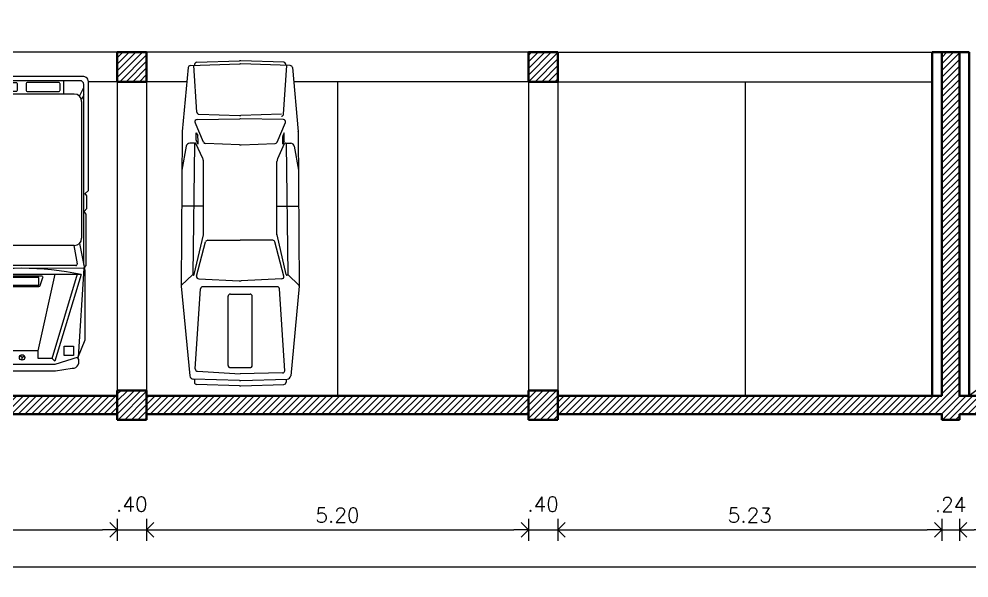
# Model space of a CAD drawing. Extents: x 1018 to 1337, y -109 to 133.
# Drawn here: x 1105.58 to 1118.52, y 61.13 to 68.73 of the extents above; entities that cross this region are included whole.
import ezdxf

# ---------------------------------------------------------------- set-up
doc = ezdxf.new("R2010")
doc.units = 0
doc.header["$LTSCALE"] = 0.5
doc.layers.get('0').update_dxf_attribs({"linetype": 'CONTINUOUS'})
doc.layers.get('Defpoints').update_dxf_attribs({"linetype": 'CONTINUOUS'})
for name, color, linetype, lineweight in [('Acotaciones', 9, 'CONTINUOUS', 9), ('Detalles 01', 8, 'CONTINUOUS', 9), ('Muros corte', 7, 'CONTINUOUS', 40), ('Tratamiento pisos', 251, 'CONTINUOUS', 9), ('Vehículos', 155, 'CONTINUOUS', 13)]:
    doc.layers.add(name, color=color, linetype=linetype, lineweight=lineweight)
doc.styles.add('Texto 2 mm', font='simplex.shx', dxfattribs={"height": 0.2})
doc.dimstyles.new('Primera línea', dxfattribs={"dimscale": 0, "dimtxt": 0.2, "dimasz": 0.2, "dimexe": 0.15, "dimexo": 0, "dimgap": 0.1, "dimtad": 1, "dimzin": 4, "dimdsep": 46, "dimtxsty": 'Texto 2 mm', "dimblk": 'OPEN90', "dimcen": 2.5, "dimclrd": 256, "dimclre": 256, "dimclrt": 256, "dimadec": 0, "dimazin": 0, "dimtfac": 1, "dimtmove": 2, "dimatfit": 3, "dimldrblk": 'OPEN90', "dimfxl": 1, "dimtolj": 1, "dimtzin": 0, "dimlwd": -1, "dimlwe": -1, "dimarcsym": 0})
doc.dimstyles.new('Segunda línea', dxfattribs={"dimscale": 0, "dimtxt": 0.2, "dimasz": 0.2, "dimexe": 0.15, "dimexo": 0.5, "dimgap": 0.1, "dimtad": 1, "dimzin": 4, "dimdsep": 46, "dimtxsty": 'Texto 2 mm', "dimblk": 'OPEN90', "dimcen": 2.5, "dimclrd": 256, "dimclre": 256, "dimclrt": 256, "dimadec": 0, "dimazin": 0, "dimtfac": 1, "dimtmove": 2, "dimatfit": 3, "dimldrblk": 'OPEN90', "dimfxl": 1, "dimtolj": 1, "dimtzin": 0, "dimlwd": -1, "dimlwe": -1, "dimarcsym": 0})
pattern_1 = [(45, (60.67, 0), (-0.0449012806, 0.0449012806), [])]

# ---------------------------------------------------------------- blocks, each defined once
blk = doc.blocks.new('A$C30F00F99')
for p, q in [((0.065, 1.448), (0.065, 3.9)), ((1.704, 3.95), (0.115, 3.95)), ((1.754, 1.448), (1.754, 3.9)), ((1.626, 3.768), (0.193, 3.768)), ((0.093, 3.668), (0.093, 1.807)), ((1.726, 3.668), (1.726, 1.807)), ((0.122, 1.736), (0.054, 1.395)), ((0.198, 1.707), (0.152, 1.458)), ((1.626, 1.707), (0.193, 1.707)), ((1.621, 1.707), (1.667, 1.458)), ((1.697, 1.736), (1.765, 1.395)), ((1.647, 1.435), (0.172, 1.435)), ((1.765, 1.395), (0.056, 1.399)), ((0.495, 0.168), (0.152, 1.323)), ((1.134, 0.274), (1.367, 1.319)), ((1.326, 0.168), (1.669, 1.323)), ((1.72, 1.313), (1.36, 0.134)), ((1.144, 1.274), (0.676, 1.274)), ((0.676, 1.274), (0.676, 1.166)), ((0.676, 1.166), (1.144, 1.166)), ((1.144, 1.166), (1.144, 1.274)), ((0.33, 0.336), (0.205, 0.336)), ((0.205, 0.336), (0.205, 0.209)), ((0.33, 0.209), (0.33, 0.336)), ((1.134, 0.274), (0.687, 0.274)), ((1.134, 0.168), (1.134, 0.274)), ((1.489, 0.209), (1.489, 0.336)), ((1.489, 0.336), (1.614, 0.336)), ((1.614, 0.336), (1.614, 0.209)), ((0.205, 0.209), (0.33, 0.209)), ((0.915, 0.184), (0.885, 0.206)), ((0.915, 0.184), (0.944, 0.206)), ((0.915, 0.148), (0.915, 0.184)), ((1.326, 0.168), (1.134, 0.168)), ((1.36, 0.134), (1.326, 0.168)), ((1.614, 0.209), (1.489, 0.209))]:
    blk.add_line(p, q)
for points in [[(0, 3.918), (0, 2.454), (0.044, 2.417), (0.023, 2.383), (0.023, 2.211), (0.06, 2.172), (0.031, 2.135), (0.031, 1.436), (0.058, 1.402), (0.043, 1.368), (0.043, 0.425), (0.145, 0.177, 0.590762), (0.221, 0.036), (0.448, 0), (1.372, 0), (1.598, 0.036, 0.590762), (1.675, 0.177), (1.776, 0.425), (1.776, 1.368), (1.762, 1.402), (1.789, 1.436), (1.789, 2.135), (1.76, 2.172), (1.796, 2.211), (1.796, 2.383), (1.775, 2.417), (1.819, 2.454), (1.819, 3.918, 0.468554), (1.737, 4.009), (0.082, 4.009, 0.468554)], [(0.387, 3.906, -0.414214), (0.407, 3.926), (0.83, 3.926, -0.414214), (0.85, 3.906), (0.85, 3.823, -0.414214), (0.83, 3.803), (0.407, 3.803, -0.414214), (0.387, 3.823)], [(1.432, 3.906, 0.414214), (1.412, 3.926), (0.99, 3.926, 0.414214), (0.97, 3.906), (0.97, 3.823, 0.414214), (0.99, 3.803), (1.412, 3.803, 0.414214), (1.432, 3.823)], [(0.645, 1.295), (0.841, 1.295), (0.98, 1.295), (1.176, 1.295, -0.515671), (1.195, 1.269), (1.157, 1.159, -0.319548), (1.138, 1.145), (0.962, 1.145), (0.859, 1.145), (0.683, 1.145, -0.319548), (0.664, 1.159), (0.626, 1.269, -0.515671)]]:
    blk.add_lwpolyline(points, format="xyb", close=True)
for points in [[(1.485, 3.768), (1.485, 3.95)], [(1.695, 3.74), (1.754, 3.855)], [(1.754, 3.688), (1.754, 3.756), (1.723, 3.692)], [(1.754, 2.412), (1.775, 2.417)], [(0.064, 1.395), (0.141, 0.189), (0.461, 0.086)], [(0.101, 1.313), (0.461, 0.134), (0.495, 0.168), (0.687, 0.168), (0.687, 0.274), (0.454, 1.319)], [(1.72, 1.313), (0.101, 1.313)], [(1.757, 1.395), (1.68, 0.189), (1.36, 0.086)], [(1.36, 0.086), (0.461, 0.086)]]:
    blk.add_lwpolyline(points)
blk.add_lwpolyline([(1.72, 1.313, 0.103517), (0.101, 1.313, -1.887166)], format="xyb")
blk.add_circle((0.915, 0.184), 0.0367)
for centre, radius, start, end in [((0.115, 3.9), 0.05, 90, 180), ((1.704, 3.9), 0.05, 0, 90), ((0.193, 3.668), 0.1, 90, 180), ((1.626, 3.668), 0.1, 0, 90), ((0.193, 1.807), 0.1, 180, 270), ((1.626, 1.807), 0.1, 270, 0), ((0.172, 1.455), 0.02, 169.5085, 270), ((1.647, 1.455), 0.02, 270, 10.4915)]:
    blk.add_arc(centre, radius, start, end)
blk = doc.blocks.new('R12 planta')
for p, q in [((-1.058, 0.826), (-2.28, 0.709)), ((1.041, 0.813), (-1.055, 0.826)), ((-0.901, 0.668), (-1.053, 0.826)), ((0.027, 0.523), (0.027, 0.819)), ((0.843, 0.758), (0.52, 0.816)), ((1.915, 0.732), (1.043, 0.812)), ((-2.345, 0.031), (-2.325, 0.659)), ((-0.903, 0.648), (-0.362, 0.523)), ((0.876, 0.646), (-0.901, 0.668)), ((0.884, 0.646), (0.884, 0.709)), ((1.307, 0.614), (1.942, 0.655)), ((1.942, 0.702), (1.963, 0.031)), ((-2.417, 0.032), (-2.398, 0.616)), ((-2.325, 0.646), (-2.368, 0.646)), ((-2.217, 0.604), (-2.254, 0.025)), ((-2.187, 0.634), (-1.097, 0.563)), ((-1.068, -0.483), (-1.068, 0.533)), ((-0.96, 0.587), (-0.986, 0.036)), ((-0.924, 0.616), (-0.459, 0.494)), ((-0.36, 0.523), (0.635, 0.523)), ((0.678, 0.532), (0.88, 0.627)), ((0.912, 0.619), (0.873, 0.598)), ((0.951, 0.598), (0.873, 0.598)), ((0.898, 0.524), (1.165, 0.637)), ((0.926, 0.623), (1.028, 0.623)), ((1.028, 0.623), (0.989, 0.601)), ((1.206, 0.609), (1.215, 0.027)), ((1.279, 0.584), (1.263, 0.031)), ((1.99, 0.616), (2.008, 0.031)), ((-0.435, 0.464), (-0.432, 0.024)), ((0.861, 0.034), (0.88, 0.497)), ((-2.169, 0.157), (-2.169, -0.112)), ((-2.139, 0.187), (-1.198, 0.187)), ((-1.168, 0.157), (-1.168, -0.112)), ((-2.417, 0.013), (-2.398, -0.571)), ((-2.345, 0.013), (-2.325, -0.615)), ((-2.241, -0.554), (-2.254, 0.025)), ((-0.96, -0.542), (-0.986, 0.008)), ((-0.435, -0.42), (-0.432, 0.02)), ((0.861, 0.01), (0.88, -0.452)), ((1.206, -0.565), (1.215, 0.018)), ((1.279, -0.539), (1.263, 0.014)), ((1.942, -0.658), (1.963, 0.013)), ((1.99, -0.571), (2.008, 0.013)), ((-2.139, -0.142), (-1.198, -0.142)), ((-2.211, -0.584), (-1.097, -0.513)), ((-0.924, -0.572), (-0.459, -0.449)), ((-0.903, -0.604), (-0.362, -0.479)), ((-0.36, -0.478), (0.635, -0.478)), ((0.027, -0.478), (0.027, -0.775)), ((0.678, -0.488), (0.88, -0.582)), ((0.898, -0.48), (1.165, -0.592)), ((-2.325, -0.601), (-2.368, -0.601)), ((-0.901, -0.624), (-1.053, -0.782)), ((0.876, -0.601), (-0.901, -0.624)), ((0.912, -0.575), (0.873, -0.553)), ((0.951, -0.553), (0.873, -0.553)), ((0.884, -0.601), (0.884, -0.665)), ((0.926, -0.578), (1.028, -0.578)), ((1.028, -0.578), (0.989, -0.557)), ((1.282, -0.569), (1.942, -0.611)), ((-1.058, -0.782), (-2.28, -0.665)), ((1.041, -0.768), (-1.055, -0.782)), ((0.843, -0.714), (0.52, -0.772)), ((1.915, -0.688), (1.043, -0.768))]:
    blk.add_line(p, q)
for centre, radius, start, end in [((-1.056, 0.796), 0.03, 89.6203, 95.4727), ((1.04, 0.783), 0.03, 84.7226, 89.6203), ((-2.275, 0.659), 0.05, 95.4727, 180), ((-0.901, 0.658), 0.01, 90, 258.9881), ((0.834, 0.709), 0.05, 0, 79.9012), ((1.912, 0.702), 0.03, 0, 84.7226), ((-2.368, 0.616), 0.03, 90, 180), ((-2.187, 0.604), 0.03, 90, 180), ((-1.098, 0.533), 0.03, 0, 86.3747), ((-0.93, 0.587), 0.03, 78.6827, 180), ((-0.357, 0.553), 0.03, 258.9881, 270), ((-0.36, 0.533), 0.01, 256.9832, 270), ((0.635, 0.623), 0.1, 270, 295.0315), ((0.876, 0.636), 0.01, 295.0315, 90), ((0.91, 0.497), 0.03, 112.8473, 180), ((0.926, 0.593), 0.03, 90, 117.7651), ((0.952, 0.802), 0.204, 269.9335, 280.5642), ((1.176, 0.609), 0.03, 0, 112.8473), ((1.309, 0.584), 0.03, 93.6171, 180), ((1.944, 0.596), 0.0501, 23.6099, 92.4957), ((-0.465, 0.464), 0.03, 0, 78.6827), ((-2.139, 0.157), 0.03, 90, 180), ((-1.198, 0.157), 0.03, 0, 90), ((-2.117, 0.022), 0.3, 178.1825, 181.8175), ((-2.045, 0.022), 0.3, 178.2216, 181.7784), ((-0.686, 0.022), 0.3, 177.2761, 182.7239), ((-0.732, 0.022), 0.3, 359.5958, 0.4042), ((1.161, 0.022), 0.3, 177.6755, 182.3245), ((0.915, 0.022), 0.3, 359.1475, 0.8525), ((1.563, 0.022), 0.3, 178.3902, 181.6098), ((1.663, 0.022), 0.3, 358.2407, 1.7593), ((1.708, 0.022), 0.3, 358.2407, 1.7593), ((-2.139, -0.112), 0.03, 180, 270), ((-1.198, -0.112), 0.03, 270, 0), ((-1.098, -0.483), 0.03, 273.6253, 0), ((-0.465, -0.42), 0.03, 281.3173, 0), ((-0.357, -0.508), 0.03, 90, 101.0119), ((-0.36, -0.488), 0.01, 90, 103.0168), ((0.635, -0.578), 0.1, 64.9685, 90), ((0.91, -0.452), 0.03, 180, 247.1527), ((-2.368, -0.571), 0.03, 180, 270), ((-2.275, -0.615), 0.05, 180, 264.5273), ((-2.211, -0.554), 0.03, 180, 270), ((-0.93, -0.542), 0.03, 180, 281.3173), ((-0.901, -0.614), 0.01, 101.0119, 270), ((0.876, -0.591), 0.01, 270, 64.9685), ((0.926, -0.548), 0.03, 242.2349, 270), ((0.952, -0.757), 0.204, 79.4358, 90.0665), ((1.176, -0.565), 0.03, 247.1527, 0), ((1.283, -0.539), 0.03, 180, 266.3829), ((1.944, -0.551), 0.0501, 267.5043, 336.3901), ((0.834, -0.665), 0.05, 280.0988, 0), ((1.04, -0.738), 0.03, 270.3797, 275.2774), ((1.912, -0.658), 0.03, 275.2774, 0), ((-1.056, -0.752), 0.03, 264.5273, 270.3797)]:
    blk.add_arc(centre, radius, start, end)
blk = doc.blocks.new('_Open90')
at = {"color": 0, "linetype": 'ByBlock', "lineweight": -2}
for p, q in [((0, 0), (-1, 0)), ((-0.5, 0.5), (0, 0)), ((0, 0), (-0.5, -0.5))]:
    blk.add_line(p, q, dxfattribs=at)
blk = doc.blocks.new('*D156')
at = {"layer": 'Acotaciones', "transparency": 16777216}
for p, q in [((1101.815, 61.93), (1101.815, 61.631)), ((1106.915, 61.93), (1106.915, 61.631)), ((1102.015, 61.781), (1106.715, 61.781))]:
    blk.add_line(p, q, dxfattribs=at)
at = {"layer": 'Defpoints', "color": 0, "transparency": 16777216}
for p in [(1101.815, 61.93), (1106.915, 61.93), (1106.915, 61.781)]:
    blk.add_point(p, dxfattribs=at)
at = {"layer": 'Acotaciones', "transparency": 16777216, "xscale": 0.2, "yscale": 0.2, "zscale": 0.2, "rotation": 180}
blk.add_blockref('_Open90', (1101.815, 61.781), dxfattribs=at)
at = {"layer": 'Acotaciones', "transparency": 16777216, "xscale": 0.2, "yscale": 0.2, "zscale": 0.2}
blk.add_blockref('_Open90', (1106.915, 61.781), dxfattribs=at)
at = {"layer": 'Acotaciones', "transparency": 16777216, "insert": (1104.365, 61.981), "char_height": 0.2, "attachment_point": 5, "style": 'Texto 2 mm'}
blk.add_mtext('\\A1;5.10', dxfattribs=at)
blk = doc.blocks.new('*D157')
at = {"layer": 'Acotaciones', "transparency": 16777216}
for p, q in [((1107.315, 61.93), (1107.315, 61.631)), ((1112.515, 61.93), (1112.515, 61.631)), ((1107.515, 61.781), (1112.315, 61.781))]:
    blk.add_line(p, q, dxfattribs=at)
at = {"layer": 'Defpoints', "color": 0, "transparency": 16777216}
for p in [(1107.315, 61.93), (1112.515, 61.93), (1112.515, 61.781)]:
    blk.add_point(p, dxfattribs=at)
at = {"layer": 'Acotaciones', "transparency": 16777216, "xscale": 0.2, "yscale": 0.2, "zscale": 0.2, "rotation": 180}
blk.add_blockref('_Open90', (1107.315, 61.781), dxfattribs=at)
at = {"layer": 'Acotaciones', "transparency": 16777216, "xscale": 0.2, "yscale": 0.2, "zscale": 0.2}
blk.add_blockref('_Open90', (1112.515, 61.781), dxfattribs=at)
at = {"layer": 'Acotaciones', "transparency": 16777216, "insert": (1109.915, 61.981), "char_height": 0.2, "attachment_point": 5, "style": 'Texto 2 mm'}
blk.add_mtext('\\A1;5.20', dxfattribs=at)
blk = doc.blocks.new('*D158')
at = {"layer": 'Acotaciones', "transparency": 16777216}
for p, q in [((1112.915, 61.93), (1112.915, 61.631)), ((1118.145, 61.93), (1118.145, 61.631)), ((1113.115, 61.781), (1117.945, 61.781))]:
    blk.add_line(p, q, dxfattribs=at)
at = {"layer": 'Defpoints', "color": 0, "transparency": 16777216}
for p in [(1112.915, 61.93), (1118.145, 61.93), (1118.145, 61.781)]:
    blk.add_point(p, dxfattribs=at)
at = {"layer": 'Acotaciones', "transparency": 16777216, "xscale": 0.2, "yscale": 0.2, "zscale": 0.2, "rotation": 180}
blk.add_blockref('_Open90', (1112.915, 61.781), dxfattribs=at)
at = {"layer": 'Acotaciones', "transparency": 16777216, "xscale": 0.2, "yscale": 0.2, "zscale": 0.2}
blk.add_blockref('_Open90', (1118.145, 61.781), dxfattribs=at)
at = {"layer": 'Acotaciones', "transparency": 16777216, "insert": (1115.53, 61.981), "char_height": 0.2, "attachment_point": 5, "style": 'Texto 2 mm'}
blk.add_mtext('\\A1;5.23', dxfattribs=at)
blk = doc.blocks.new('*D159')
at = {"layer": 'Acotaciones', "transparency": 16777216}
for p, q in [((1118.385, 61.93), (1118.385, 61.631)), ((1124.265, 61.93), (1124.265, 61.631)), ((1124.065, 61.781), (1118.585, 61.781))]:
    blk.add_line(p, q, dxfattribs=at)
at = {"layer": 'Defpoints', "color": 0, "transparency": 16777216}
for p in [(1118.385, 61.93), (1124.265, 61.93), (1118.385, 61.781)]:
    blk.add_point(p, dxfattribs=at)
at = {"layer": 'Acotaciones', "transparency": 16777216, "xscale": 0.2, "yscale": 0.2, "zscale": 0.2, "rotation": 180}
blk.add_blockref('_Open90', (1118.385, 61.781), dxfattribs=at)
at = {"layer": 'Acotaciones', "transparency": 16777216, "xscale": 0.2, "yscale": 0.2, "zscale": 0.2}
blk.add_blockref('_Open90', (1124.265, 61.781), dxfattribs=at)
at = {"layer": 'Acotaciones', "transparency": 16777216, "insert": (1121.325, 61.981), "char_height": 0.2, "attachment_point": 5, "style": 'Texto 2 mm'}
blk.add_mtext('\\A1;5.88', dxfattribs=at)
blk = doc.blocks.new('*D160')
at = {"layer": 'Acotaciones', "transparency": 16777216}
for p, q in [((1084.845, 61.43), (1084.845, 61.127)), ((1124.515, 61.43), (1124.515, 61.127)), ((1085.045, 61.277), (1124.315, 61.277))]:
    blk.add_line(p, q, dxfattribs=at)
at = {"layer": 'Defpoints', "color": 0, "transparency": 16777216}
for p in [(1084.845, 61.93), (1124.515, 61.93), (1124.515, 61.277)]:
    blk.add_point(p, dxfattribs=at)
at = {"layer": 'Acotaciones', "transparency": 16777216, "xscale": 0.2, "yscale": 0.2, "zscale": 0.2, "rotation": 180}
blk.add_blockref('_Open90', (1084.845, 61.277), dxfattribs=at)
at = {"layer": 'Acotaciones', "transparency": 16777216, "xscale": 0.2, "yscale": 0.2, "zscale": 0.2}
blk.add_blockref('_Open90', (1124.515, 61.277), dxfattribs=at)
at = {"layer": 'Acotaciones', "transparency": 16777216, "insert": (1104.68, 61.477), "char_height": 0.2, "attachment_point": 5, "style": 'Texto 2 mm'}
blk.add_mtext('\\A1;39.67', dxfattribs=at)

msp = doc.modelspace()

# ---------------------------------------------------------------- hatches: boundary and pattern name
at = {"layer": 'Detalles 01'}
h = msp.add_hatch(dxfattribs=at)
h.set_pattern_fill('ANSI31,_O', color=256, scale=0.02)
h.set_pattern_definition(pattern_1)
h.paths.add_polyline_path([(1124.516, 71.28), (1124.266, 71.28), (1124.266, 63.605), (1118.386, 63.605), (1118.386, 68.28), (1118.146, 68.28), (1118.146, 63.605), (1112.916, 63.605), (1112.916, 63.355), (1118.146, 63.355), (1118.146, 63.28), (1118.386, 63.28), (1118.386, 63.355), (1124.516, 63.355)])
h.paths.add_polyline_path([(1124.516, 82.28), (1098.816, 82.28), (1098.816, 82.08), (1124.266, 82.08), (1124.266, 71.28), (1124.516, 71.28)])
h = msp.add_hatch(dxfattribs=at)
h.set_pattern_fill('ANSI31,_O', color=256, scale=0.02)
h.set_pattern_definition(pattern_1)
h.paths.add_polyline_path([(1096.066, 63.605), (1096.066, 68.28), (1095.816, 68.28), (1095.816, 63.605), (1090.716, 63.605), (1090.716, 63.355), (1095.816, 63.355), (1095.816, 63.28), (1096.066, 63.28), (1096.066, 63.355), (1097.816, 63.355), (1097.816, 63.605)])
h.paths.add_polyline_path([(1101.816, 63.605), (1101.816, 68.28), (1101.566, 68.28), (1101.566, 63.605), (1097.816, 63.605), (1097.816, 63.355), (1101.566, 63.355), (1101.566, 63.28), (1101.816, 63.28), (1101.816, 63.355), (1106.916, 63.355), (1106.916, 63.605)])
h = msp.add_hatch(dxfattribs=at)
h.set_pattern_fill('ANSI31,_O', color=256, scale=0.02)
h.set_pattern_definition(pattern_1)
h.paths.add_polyline_path([(1107.316, 68.28), (1106.916, 68.28), (1106.916, 67.88), (1107.316, 67.88)])
h = msp.add_hatch(dxfattribs=at)
h.set_pattern_fill('ANSI31,_O', color=256, scale=0.02)
h.set_pattern_definition(pattern_1)
h.paths.add_polyline_path([(1112.516, 68.28), (1112.516, 67.88), (1112.916, 67.88), (1112.916, 68.28)])
h = msp.add_hatch(dxfattribs=at)
h.set_pattern_fill('ANSI31,_O', color=256, scale=0.02)
h.set_pattern_definition(pattern_1)
h.paths.add_polyline_path([(1107.316, 63.28), (1107.316, 63.68), (1106.916, 63.68), (1106.916, 63.28)])
h = msp.add_hatch(dxfattribs=at)
h.set_pattern_fill('ANSI31,_O', color=256, scale=0.02)
h.set_pattern_definition(pattern_1)
h.paths.add_polyline_path([(1112.916, 63.68), (1112.516, 63.68), (1112.516, 63.28), (1112.916, 63.28)])
h = msp.add_hatch(dxfattribs=at)
h.set_pattern_fill('ANSI31,_O', color=256, scale=0.02)
h.set_pattern_definition(pattern_1)
h.paths.add_polyline_path([(1112.516, 63.605), (1107.316, 63.605), (1107.316, 63.355), (1112.516, 63.355)])

# ---------------------------------------------------------------- linework, layer by layer
at = {"layer": 'Acotaciones'}
for p, q in [((1106.915, 61.93), (1106.915, 61.631)), ((1107.315, 61.93), (1107.315, 61.631)), ((1112.515, 61.93), (1112.515, 61.631)), ((1112.915, 61.93), (1112.915, 61.631)), ((1118.145, 61.93), (1118.145, 61.631)), ((1118.385, 61.93), (1118.385, 61.631)), ((1106.915, 61.781), (1107.315, 61.781)), ((1112.515, 61.781), (1112.915, 61.781)), ((1118.145, 61.781), (1118.385, 61.781))]:
    msp.add_line(p, q, dxfattribs=at)
at = {"layer": 'Detalles 01'}
msp.add_line((1120.776, 65.305), (1118.516, 63.605), dxfattribs=at)
at = {"layer": 'Muros corte'}
for p, q in [((1107.316, 68.28), (1106.916, 68.28)), ((1106.916, 67.88), (1106.916, 68.28)), ((1107.316, 67.88), (1107.316, 68.28)), ((1112.916, 68.28), (1112.516, 68.28)), ((1112.516, 67.88), (1112.516, 68.28)), ((1112.916, 67.88), (1112.916, 68.28)), ((1118.516, 68.28), (1118.016, 68.28)), ((1118.016, 63.605), (1118.016, 68.28)), ((1118.146, 63.605), (1118.146, 68.28)), ((1118.386, 68.28), (1118.386, 63.605)), ((1118.516, 68.28), (1118.516, 63.605)), ((1107.316, 67.88), (1106.916, 67.88)), ((1112.916, 67.88), (1112.516, 67.88)), ((1107.316, 63.68), (1106.916, 63.68)), ((1106.916, 63.28), (1106.916, 63.68)), ((1107.316, 63.68), (1107.316, 63.28)), ((1112.916, 63.68), (1112.516, 63.68)), ((1112.516, 63.28), (1112.516, 63.68)), ((1112.916, 63.28), (1112.916, 63.68)), ((1101.816, 63.605), (1106.916, 63.605)), ((1112.516, 63.605), (1107.316, 63.605)), ((1118.146, 63.605), (1112.916, 63.605)), ((1118.386, 63.605), (1124.266, 63.605)), ((1101.816, 63.355), (1106.916, 63.355)), ((1107.316, 63.28), (1106.916, 63.28)), ((1112.516, 63.355), (1107.316, 63.355)), ((1112.916, 63.28), (1112.516, 63.28)), ((1118.146, 63.355), (1112.916, 63.355)), ((1118.146, 63.28), (1118.146, 63.355)), ((1118.386, 63.28), (1118.146, 63.28)), ((1118.341, 63.28), (1118.191, 63.28)), ((1118.386, 63.355), (1124.516, 63.355)), ((1118.386, 63.355), (1118.386, 63.28))]:
    msp.add_line(p, q, dxfattribs=at)
at = {"layer": 'Tratamiento pisos'}
for p, q in [((1106.916, 68.28), (1101.816, 68.28)), ((1112.516, 68.28), (1107.316, 68.28)), ((1112.916, 68.28), (1118.016, 68.28)), ((1106.916, 67.88), (1106.525, 67.88)), ((1106.916, 67.88), (1106.916, 63.68)), ((1107.316, 67.88), (1107.316, 63.68)), ((1107.863, 67.88), (1107.316, 67.88)), ((1112.516, 67.88), (1109.318, 67.88)), ((1109.916, 67.88), (1109.916, 63.605)), ((1112.516, 67.88), (1112.516, 63.68)), ((1112.916, 67.88), (1118.016, 67.88)), ((1112.916, 67.88), (1112.916, 63.68)), ((1115.466, 67.88), (1115.466, 63.605))]:
    msp.add_line(p, q, dxfattribs=at)

# ---------------------------------------------------------------- block references
at = {"layer": 'Vehículos', "rotation": 89.99999999999999}
msp.add_blockref('R12 planta', (1108.613, 66.158), dxfattribs=at)
at = {"layer": 'Vehículos', "linetype": 'Continuous'}
msp.add_blockref('A$C30F00F99', (1104.705, 63.944), dxfattribs=at)

# ---------------------------------------------------------------- texts
at = {"layer": 'Acotaciones', "char_height": 0.2, "attachment_point": 5, "style": 'Texto 2 mm'}
for s, insert in [('\\A1;.40', (1107.115, 62.132)), ('\\A1;.40', (1112.715, 62.132)), ('\\A1;.24', (1118.265, 62.126))]:
    msp.add_mtext(s, dxfattribs=dict(at, insert=insert))

# ---------------------------------------------------------------- dimensions: what is measured, and where the dimension line sits
at = {"layer": 'Acotaciones'}
for base, p1, p2, dimstyle, picture, middle in [((1106.915, 61.781), (1101.815, 61.93), (1106.915, 61.93), 'Primera línea', '*D156', (1104.365, 61.981)), ((1112.515, 61.781), (1107.315, 61.93), (1112.515, 61.93), 'Primera línea', '*D157', (1109.915, 61.981)), ((1118.145, 61.781), (1112.915, 61.93), (1118.145, 61.93), 'Primera línea', '*D158', (1115.53, 61.981)), ((1118.385, 61.781), (1124.265, 61.93), (1118.385, 61.93), 'Primera línea', '*D159', (1121.325, 61.981)), ((1124.515, 61.277), (1084.845, 61.93), (1124.515, 61.93), 'Segunda línea', '*D160', (1104.68, 61.477))]:
    dim = msp.add_linear_dim(base=base, p1=p1, p2=p2, dimstyle=dimstyle, override={"dimscale": 1}, dxfattribs=at)
    dim.commit()
    dim.dimension.update_dxf_attribs({"geometry": picture, "text_midpoint": middle})

doc.saveas('drawing.dxf')
